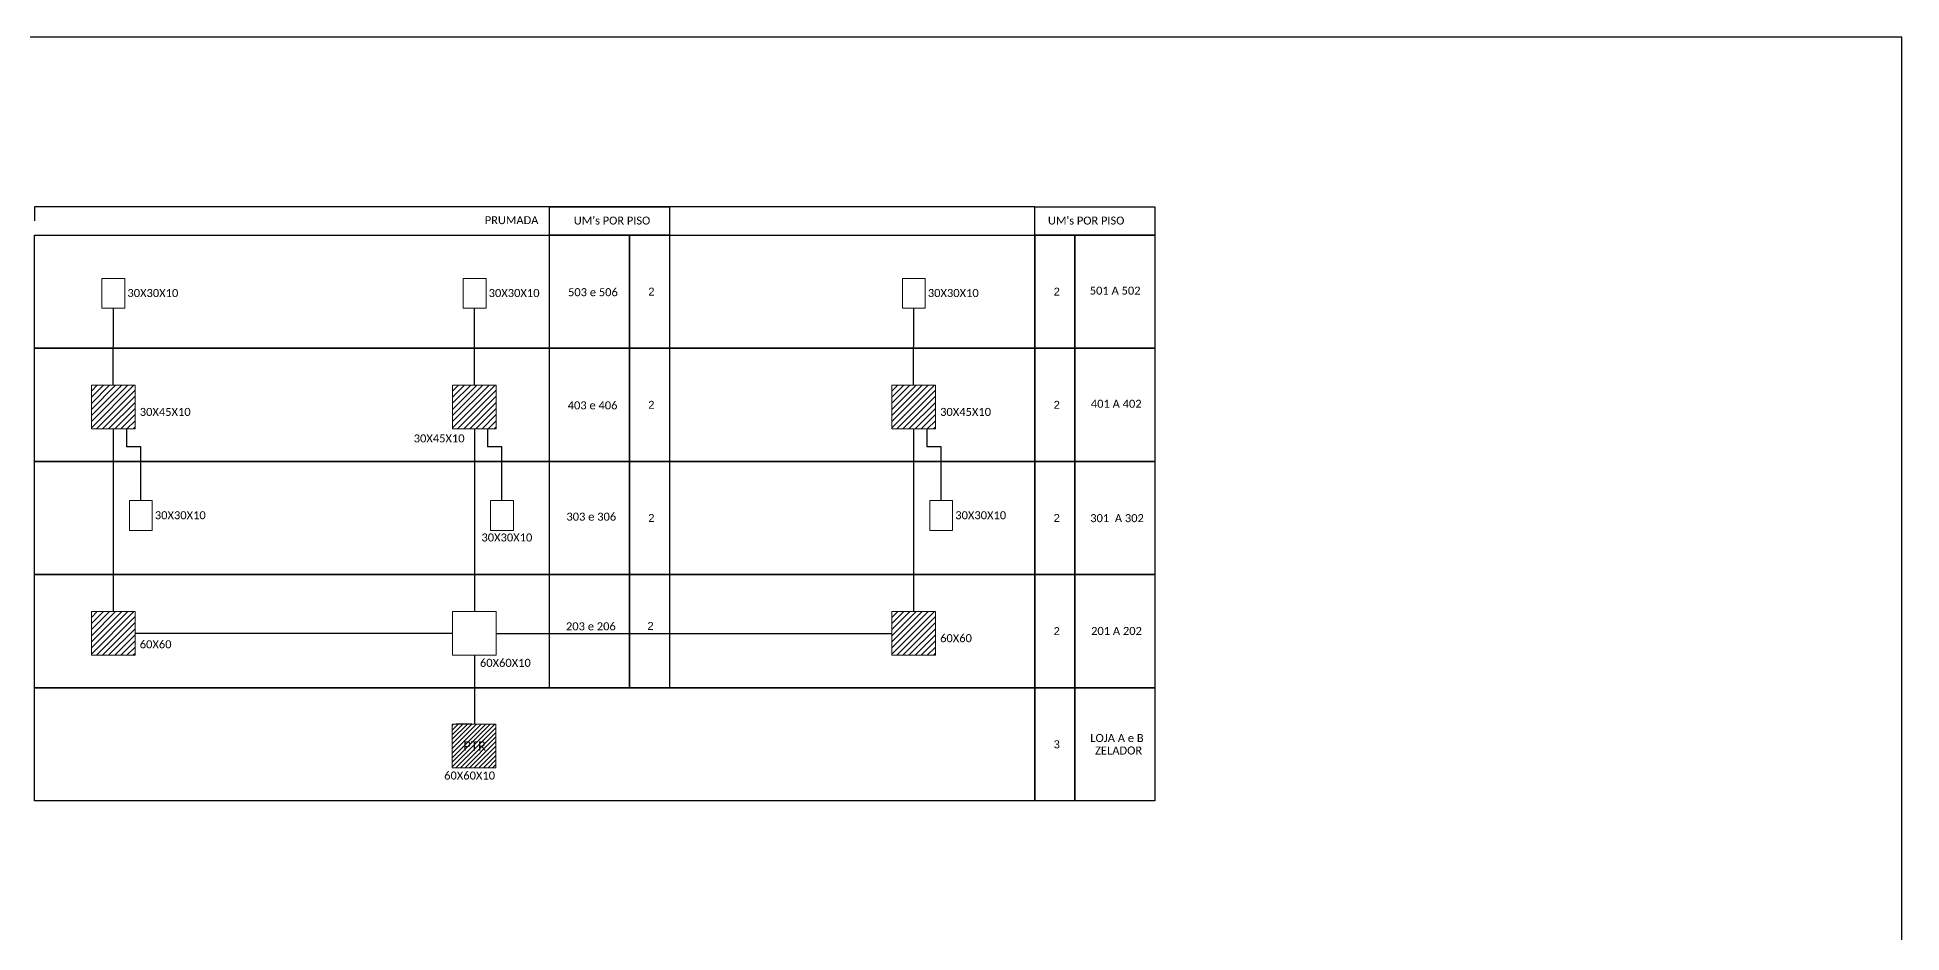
# Model space of a CAD drawing. Header units: inches. Extents: x 932 to 2691, y 84 to 678.
# Drawn here: x 2151 to 2691, y 419 to 678 of the extents above; entities that cross this region are included whole.
import ezdxf
from ezdxf.enums import TextEntityAlignment as Align

# ---------------------------------------------------------------- set-up
doc = ezdxf.new("R2010")
doc.units = ezdxf.units.IN
doc.header["$MEASUREMENT"] = 0
doc.layers.add('Meio Fio', color=7, linetype='Continuous')
doc.styles.add('ARIAL', font='arial.ttf')
doc.styles.add('WMF-Calibri0', font='calibri.ttf')

msp = doc.modelspace()

# ---------------------------------------------------------------- hatches: boundary and pattern name
h = msp.add_hatch()
h.set_pattern_fill('ANSI31', color=1, scale=10, style=0)
h.set_pattern_definition([(45, (-74.5081, 309.0418), (-0.8838835, 0.8838835), [])])
h.paths.add_polyline_path([(2166.75, 564.77), (2179.4, 564.77), (2179.4, 577.42), (2166.75, 577.42)])
h = msp.add_hatch()
h.set_pattern_fill('ANSI31', color=1, scale=10, style=0)
h.set_pattern_definition([(45, (30.0734, 309.0418), (-0.8838835, 0.8838835), [])])
h.paths.add_polyline_path([(2271.34, 564.77), (2283.98, 564.77), (2283.98, 577.42), (2271.34, 577.42)])
h = msp.add_hatch()
h.set_pattern_fill('ANSI31', color=1, scale=10, style=0)
h.set_pattern_definition([(45, (157.2348, 309.0418), (-0.8838835, 0.8838835), [])])
h.paths.add_polyline_path([(2398.5, 564.77), (2411.14, 564.77), (2411.14, 577.42), (2398.5, 577.42)])
h = msp.add_hatch()
h.set_pattern_fill('ANSI31', color=1, scale=10, style=0)
h.set_pattern_definition([(45, (-74.5081, 243.5543), (-0.8838835, 0.8838835), [])])
h.paths.add_polyline_path([(2166.75, 499.28), (2179.4, 499.28), (2179.4, 511.93), (2166.75, 511.93)])
h = msp.add_hatch()
h.set_pattern_fill('ANSI31', color=1, scale=10, style=0)
h.set_pattern_definition([(45, (157.2348, 243.5543), (-0.8838835, 0.8838835), [])])
h.paths.add_polyline_path([(2398.5, 499.28), (2411.14, 499.28), (2411.14, 511.93), (2398.5, 511.93)])
h = msp.add_hatch()
h.set_pattern_fill('ANSI31', color=1, scale=7.526522, style=0)
h.set_pattern_definition([(45, (2048.3456, 152.3153), (-0.6652568, 0.6652568), [])])
h.paths.add_polyline_path([(2283.84, 479.36), (2271.19, 479.36), (2271.19, 466.72), (2283.84, 466.72)])
h.paths.add_polyline_path([(2273.76, 470.99), (2281.72, 470.99), (2281.72, 475.06), (2273.76, 475.06)], flags=24)

# ---------------------------------------------------------------- linework, layer by layer
msp.add_line((2276.94, 479.36), (2272.4, 479.36))
for points in [[(1852.33, 84.09), (2690.9, 84.09), (2690.9, 678.09), (1852.33, 678.09), (1852.33, 84.09)], [(2150.29, 620.85), (2439.9, 620.85), (2439.9, 629.07), (2150.29, 629.07), (2150.29, 629.07), (2150.29, 624.96)], [(2439.88, 620.85), (2439.88, 629.07)]]:
    msp.add_lwpolyline(points)
for points in [[(2439.9, 629.07), (2474.61, 629.07), (2474.61, 620.85), (2439.9, 620.85)], [(2150.29, 620.85), (2439.9, 620.85), (2439.9, 588.11), (2150.29, 588.11)], [(2299.38, 620.85), (2322.53, 620.85), (2322.53, 588.11), (2299.38, 588.11)], [(2322.53, 620.85), (2334.1, 620.85), (2334.1, 588.11), (2322.53, 588.11)], [(2439.9, 620.85), (2451.47, 620.85), (2451.47, 588.11), (2439.9, 588.11)], [(2451.47, 620.85), (2474.61, 620.85), (2474.61, 588.11), (2451.47, 588.11)], [(2150.29, 588.11), (2439.9, 588.11), (2439.9, 555.36), (2150.29, 555.36)], [(2299.38, 588.11), (2322.53, 588.11), (2322.53, 555.36), (2299.38, 555.36)], [(2322.53, 588.11), (2334.1, 588.11), (2334.1, 555.36), (2322.53, 555.36)], [(2439.9, 588.11), (2451.47, 588.11), (2451.47, 555.36), (2439.9, 555.36)], [(2451.47, 588.11), (2474.61, 588.11), (2474.61, 555.36), (2451.47, 555.36)], [(2150.29, 555.36), (2439.9, 555.36), (2439.9, 522.62), (2150.29, 522.62)], [(2299.38, 555.36), (2322.53, 555.36), (2322.53, 522.62), (2299.38, 522.62)], [(2322.53, 555.36), (2334.1, 555.36), (2334.1, 522.62), (2322.53, 522.62)], [(2439.9, 555.36), (2451.47, 555.36), (2451.47, 522.62), (2439.9, 522.62)], [(2451.47, 555.36), (2474.61, 555.36), (2474.61, 522.62), (2451.47, 522.62)], [(2150.29, 522.62), (2439.9, 522.62), (2439.9, 489.88), (2150.29, 489.88)], [(2299.38, 522.62), (2322.53, 522.62), (2322.53, 489.88), (2299.38, 489.88)], [(2322.53, 522.62), (2334.1, 522.62), (2334.1, 489.88), (2322.53, 489.88)], [(2439.9, 522.62), (2451.47, 522.62), (2451.47, 489.88), (2439.9, 489.88)], [(2451.47, 522.62), (2474.61, 522.62), (2474.61, 489.88), (2451.47, 489.88)], [(2150.29, 489.88), (2439.9, 489.88), (2439.9, 457.13), (2150.29, 457.13)], [(2439.9, 489.88), (2451.47, 489.88), (2451.47, 457.13), (2439.9, 457.13)], [(2451.47, 489.88), (2474.61, 489.88), (2474.61, 457.13), (2451.47, 457.13)]]:
    msp.add_lwpolyline(points, close=True)
at = {"color": 0, "lineweight": 0}
for points in [[(2169.8, 608.31), (2176.42, 608.31), (2176.42, 599.69), (2169.8, 599.69)], [(2274.38, 608.31), (2281.01, 608.31), (2281.01, 599.69), (2274.38, 599.69)], [(2401.55, 608.31), (2408.17, 608.31), (2408.17, 599.69), (2401.55, 599.69)], [(2177.74, 544.01), (2184.36, 544.01), (2184.36, 535.39), (2177.74, 535.39)], [(2282.32, 544.01), (2288.95, 544.01), (2288.95, 535.39), (2282.32, 535.39)], [(2409.48, 544.01), (2416.11, 544.01), (2416.11, 535.39), (2409.48, 535.39)], [(2271.34, 511.93), (2283.98, 511.93), (2283.98, 499.28), (2271.34, 499.28)]]:
    msp.add_lwpolyline(points, close=True, dxfattribs=at)
at = {"color": 3}
for points in [[(2173.08, 577.42), (2173.11, 599.69)], [(2277.66, 577.42), (2277.7, 599.69)], [(2404.82, 577.42), (2404.86, 599.69)], [(2173.08, 564.77), (2173.08, 511.93)], [(2176.88, 564.77), (2176.88, 559.55)], [(2277.66, 564.77), (2277.66, 511.93)], [(2281.46, 564.77), (2281.46, 559.55)], [(2404.82, 564.77), (2404.82, 511.93)], [(2408.62, 564.77), (2408.62, 559.55)], [(2181.05, 544.01), (2181.05, 559.55), (2176.88, 559.55)], [(2285.63, 544.01), (2285.63, 559.55), (2281.46, 559.55)], [(2412.8, 544.01), (2412.8, 559.55), (2408.62, 559.55)], [(2271.34, 505.61), (2179.4, 505.61)], [(2283.98, 505.61), (2398.5, 505.61)], [(2277.66, 499.28), (2277.66, 479.36)]]:
    msp.add_lwpolyline(points, dxfattribs=at)
at = {"color": 1, "lineweight": 0}
for points in [[(2166.75, 577.42), (2179.4, 577.42), (2179.4, 564.77), (2166.75, 564.77)], [(2271.34, 577.42), (2283.98, 577.42), (2283.98, 564.77), (2271.34, 564.77)], [(2398.5, 577.42), (2411.14, 577.42), (2411.14, 564.77), (2398.5, 564.77)], [(2166.75, 511.93), (2179.4, 511.93), (2179.4, 499.28), (2166.75, 499.28)], [(2398.5, 511.93), (2411.14, 511.93), (2411.14, 499.28), (2398.5, 499.28)], [(2271.19, 479.36), (2283.84, 479.36), (2283.84, 466.72), (2271.19, 466.72)]]:
    msp.add_lwpolyline(points, close=True, dxfattribs=at)
at = {"layer": 'Meio Fio', "color": 0}
msp.add_lwpolyline([(2299.38, 629.07), (2334.1, 629.07), (2334.1, 620.85), (2299.38, 620.85)], close=True, dxfattribs=at)

# ---------------------------------------------------------------- texts
at = {"color": 0, "style": 'WMF-Calibri0'}
for s, p in [('PRUMADA', (2280.65, 624.03)), ("UM's POR PISO", (2306.43, 623.91)), ("UM's POR PISO", (2443.71, 623.91))]:
    msp.add_text(s, height=2.3, dxfattribs=at).set_placement(p)
at = {"style": 'WMF-Calibri0'}
for s, height, p in [('30X30X10', 2.317, (2177.18, 602.93)), ('30X30X10', 2.317, (2281.77, 602.93)), ('503 e 506', 2.317, (2304.75, 603.17)), ('30X30X10', 2.317, (2408.93, 602.93)), ('501 A 502', 2.317, (2455.81, 603.63)), ('403 e 406', 2.317, (2304.65, 570.43)), ('401 A 402', 2.317, (2456.12, 570.89)), ('30X45X10', 2.317, (2180.75, 568.53)), ('30X45X10', 2.317, (2412.49, 568.53)), ('30X45X10', 2.317, (2260.07, 560.87)), ('30X30X10', 2.317, (2185.12, 538.63)), ('303 e 306', 2.317, (2304.28, 538.22)), ('30X30X10', 2.317, (2416.87, 538.63)), ('301  A 302', 2.317, (2455.95, 537.79)), ('30X30X10', 2.317, (2279.68, 532.2)), ('203 e 206', 2.317, (2304.16, 506.49)), ('201 A 202', 2.317, (2456.2, 505.15)), ('60X60', 2.317, (2180.75, 501.29)), ('60X60', 2.317, (2412.49, 503.05)), ('60X60X10', 2.317, (2279.25, 495.92)), ('LOJA A e B', 2.317, (2455.96, 474.17)), ('PTR', 2.711, (2274.44, 471.68)), ('ZELADOR', 2.317, (2457.35, 470.55)), ('60X60X10', 2.317, (2268.89, 463.31))]:
    msp.add_text(s, height=height, dxfattribs=at).set_placement(p)
at = {"style": 'ARIAL', "flags": 12}
for tag, p in [('2', (2328.9, 604.48)), ('2', (2446.27, 604.48)), ('2', (2328.9, 571.73)), ('2', (2446.27, 571.73)), ('2', (2328.9, 538.99)), ('2', (2446.27, 538.99)), ('2', (2328.64, 507.75)), ('2', (2446.27, 506.25)), ('3', (2446.27, 473.5))]:
    msp.add_attdef(tag, text='XX', height=2.3, dxfattribs=at).set_placement(p, align=Align.MIDDLE_CENTER)

doc.saveas('drawing.dxf')
